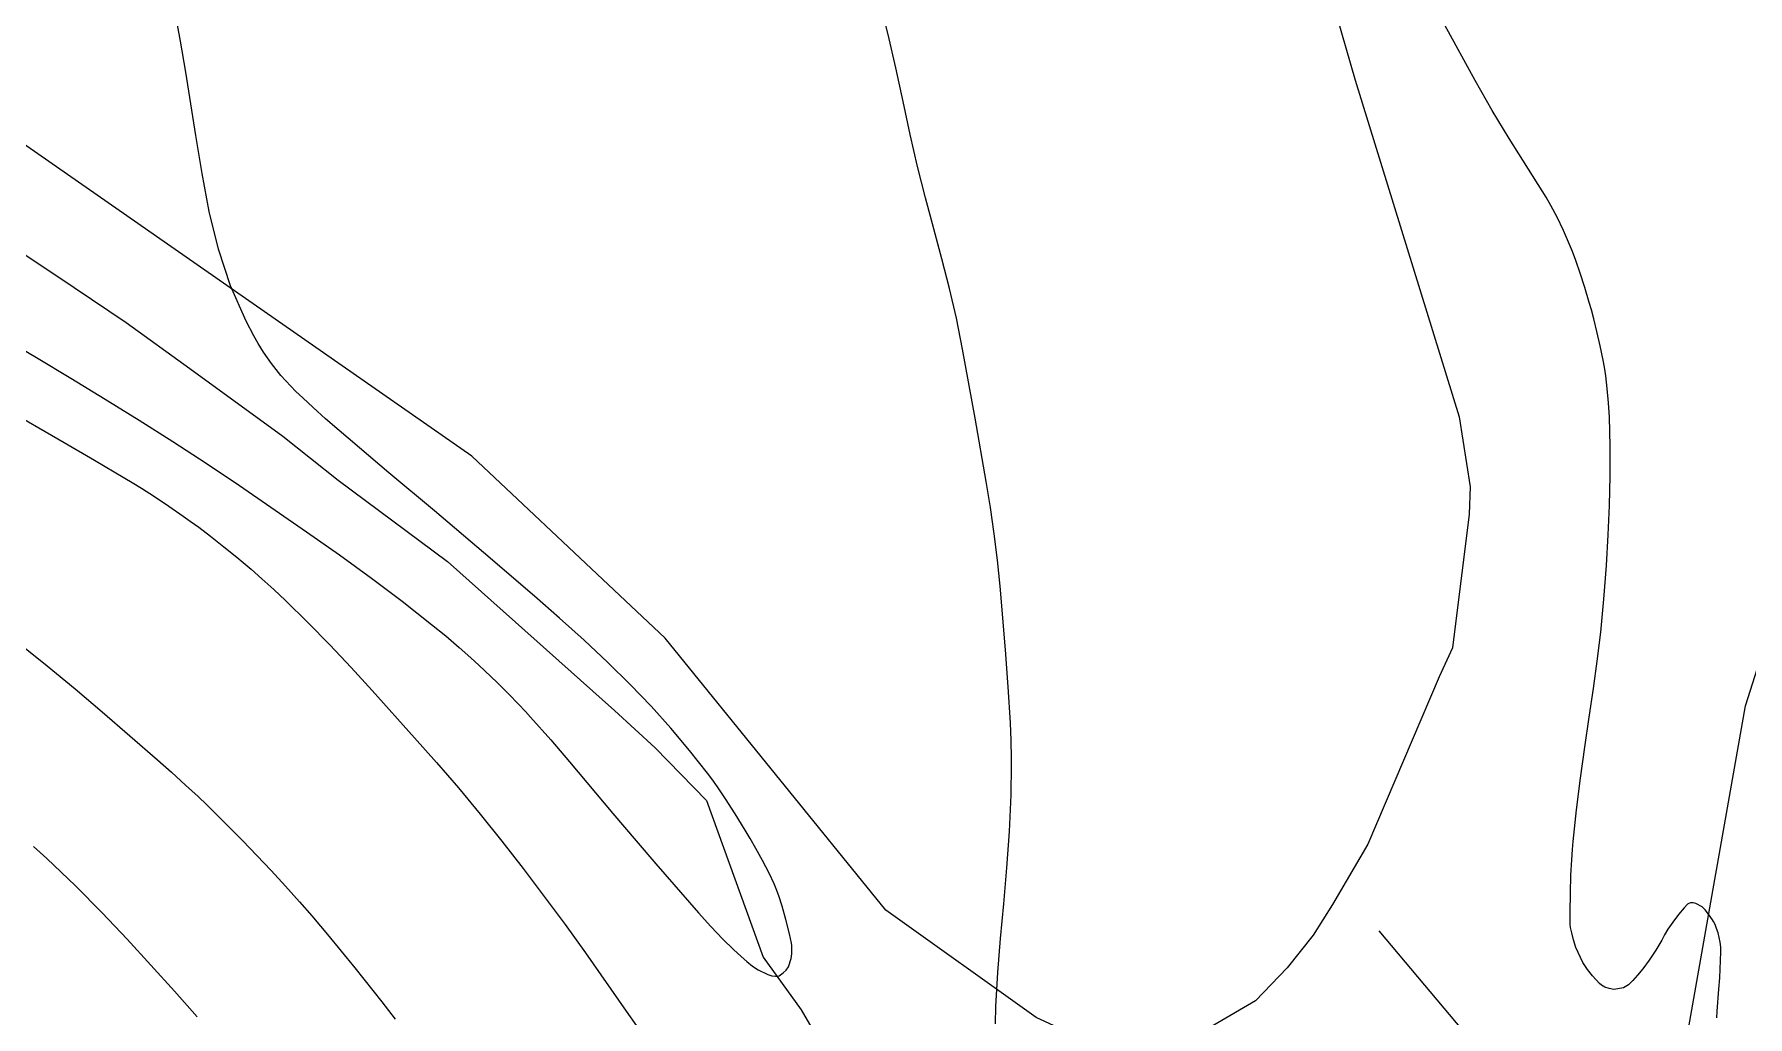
# Model space of a CAD drawing. Header units: millimetres. Extents: x 156921 to 159642, y 477538 to 479586.
# Drawn here: x 157432.76 to 157465.52, y 479363.79 to 479382.57 of the extents above; entities that cross this region are included whole.
import ezdxf

# ---------------------------------------------------------------- set-up
doc = ezdxf.new("R2010")
doc.units = ezdxf.units.MM
doc.header["$MEASUREMENT"] = 0
doc.linetypes.add('AM4', pattern=[4, 0, -4])
doc.layers.add('A0013115', color=16, linetype='Continuous', lineweight=0, transparency=0.6)
for name, color, linetype, transparency in [('D0025111', 66, 'AM4', 0.6), ('E0022112', 146, 'Continuous', 0.6), ('F0017111', 94, 'Continuous', 0.6)]:
    doc.layers.add(name, color=color, linetype=linetype, transparency=transparency)

msp = doc.modelspace()

# ---------------------------------------------------------------- linework, layer by layer
at = {"layer": 'A0013115', "transparency": 33554521, "flags": 128}
msp.add_lwpolyline([(157458.471, 479365.43), (157461.661, 479361.633), (157463.325, 479359.412), (157464.153, 479357.413), (157464.797, 479354.83), (157465.519, 479350.056), (157466.019, 479345.496)], dxfattribs=at)
msp.add_lwpolyline([(157458.471, 479365.43), (157461.661, 479361.633), (157463.325, 479359.412), (157464.153, 479357.413), (157464.797, 479354.83), (157465.519, 479350.056), (157466.019, 479345.496)], dxfattribs=at)
at = {"layer": 'D0025111', "linetype": 'Continuous', "transparency": 33554521, "flags": 128}
msp.add_lwpolyline([(157456.091, 479388.358), (157458.015, 479381.692), (157460.006, 479375.252), (157460.215, 479373.919), (157460.199, 479373.394), (157459.879, 479370.836), (157459.624, 479370.285), (157458.262, 479367.085), (157457.581, 479365.933), (157457.216, 479365.344), (157456.719, 479364.723), (157456.112, 479364.09), (157454.44, 479363.117), (157453.597, 479363.114), (157452.907, 479363.339), (157452.511, 479363.496), (157451.921, 479363.773), (157449.043, 479365.827), (157444.823, 479371.021), (157441.131, 479374.504), (157432.47, 479380.531), (157428.352, 479384.47)], dxfattribs=at)
msp.add_lwpolyline([(157456.091, 479388.358), (157458.015, 479381.692), (157460.006, 479375.252), (157460.215, 479373.919), (157460.199, 479373.394), (157459.879, 479370.836), (157459.624, 479370.285), (157458.262, 479367.085), (157457.581, 479365.933), (157457.216, 479365.344), (157456.719, 479364.723), (157456.112, 479364.09), (157454.44, 479363.117), (157453.597, 479363.114), (157452.907, 479363.339), (157452.511, 479363.496), (157451.921, 479363.773), (157449.043, 479365.827), (157444.823, 479371.021), (157441.131, 479374.504), (157432.47, 479380.531), (157428.352, 479384.47)], dxfattribs=at)
at = {"layer": 'E0022112', "transparency": 33554521, "flags": 128}
for points in [[(157452.643, 479354.191), (157457.076, 479356.733), (157460.256, 479358.884), (157461.29, 479359.603), (157463.101, 479361.333), (157464.361, 479363.38), (157465.48, 479369.73), (157466.203, 479371.99), (157466.492, 479372.941), (157469.117, 479377.124), (157471.734, 479379.592), (157474.862, 479381.878), (157479.687, 479384.164), (157488.076, 479386.794), (157499.38, 479390.602), (157505.555, 479392.175)], [(157452.643, 479354.191), (157457.076, 479356.733), (157460.256, 479358.884), (157461.29, 479359.603), (157463.101, 479361.333), (157464.361, 479363.38), (157465.48, 479369.73), (157466.203, 479371.99), (157466.492, 479372.941), (157469.117, 479377.124), (157471.734, 479379.592), (157474.862, 479381.878), (157479.687, 479384.164), (157488.076, 479386.794), (157499.38, 479390.602), (157505.555, 479392.175)], [(157426.09, 479383.112), (157428.262, 479381.421), (157431.103, 479379.333), (157433.193, 479377.95), (157434.516, 479377.055), (157435.737, 479376.176), (157437.513, 479374.885), (157438.571, 479374.045), (157440.66, 479372.492), (157443.855, 479369.641), (157444.634, 479368.926), (157445.617, 479367.919), (157446.699, 479364.927), (157447.426, 479363.917), (157450.023, 479359.462), (157452.464, 479354.662), (157454.239, 479349.977), (157455.325, 479343.776), (157456.173, 479338.683), (157456.675, 479336.02), (157456.91, 479335.336), (157457.36, 479333.383), (157459.409, 479326.808)], [(157426.09, 479383.112), (157428.262, 479381.421), (157431.103, 479379.333), (157433.193, 479377.95), (157434.516, 479377.055), (157435.737, 479376.176), (157437.513, 479374.885), (157438.571, 479374.045), (157440.66, 479372.492), (157443.855, 479369.641), (157444.634, 479368.926), (157445.617, 479367.919), (157446.699, 479364.927), (157447.426, 479363.917), (157450.023, 479359.462), (157452.464, 479354.662), (157454.239, 479349.977), (157455.325, 479343.776), (157456.173, 479338.683), (157456.675, 479336.02), (157456.91, 479335.336), (157457.36, 479333.383), (157459.409, 479326.808)]]:
    msp.add_lwpolyline(points, dxfattribs=at)
at = {"layer": 'F0017111', "transparency": 33554521, "flags": 128}
for points in [[(157451.143, 479363.655), (157451.147, 479363.981), (157451.183, 479364.632), (157451.239, 479365.282), (157451.302, 479365.943), (157451.359, 479366.631), (157451.406, 479367.331), (157451.437, 479368.032), (157451.443, 479368.208), (157451.447, 479368.425), (157451.447, 479368.727), (157451.44, 479369.069), (157451.426, 479369.407), (157451.385, 479370.091), (157451.333, 479370.798), (157451.227, 479372.015), (157451.176, 479372.515), (157451.117, 479373.018), (157451.047, 479373.521), (157450.965, 479374.021), (157450.75, 479375.229), (157450.512, 479376.545), (157450.393, 479377.139), (157450.261, 479377.709), (157450.116, 479378.273), (157449.961, 479378.85), (157449.803, 479379.438), (157449.652, 479380.038), (157449.509, 479380.652), (157449.373, 479381.283), (157449.237, 479381.923), (157449.089, 479382.563), (157448.929, 479383.192)], [(157451.143, 479363.655), (157451.147, 479363.981), (157451.183, 479364.632), (157451.239, 479365.282), (157451.302, 479365.943), (157451.359, 479366.631), (157451.406, 479367.331), (157451.437, 479368.032), (157451.443, 479368.208), (157451.447, 479368.425), (157451.447, 479368.727), (157451.44, 479369.069), (157451.426, 479369.407), (157451.385, 479370.091), (157451.333, 479370.798), (157451.227, 479372.015), (157451.176, 479372.515), (157451.117, 479373.018), (157451.047, 479373.521), (157450.965, 479374.021), (157450.75, 479375.229), (157450.512, 479376.545), (157450.393, 479377.139), (157450.261, 479377.709), (157450.116, 479378.273), (157449.961, 479378.85), (157449.803, 479379.438), (157449.652, 479380.038), (157449.509, 479380.652), (157449.373, 479381.283), (157449.237, 479381.923), (157449.089, 479382.563), (157448.929, 479383.192)], [(157431.486, 479377.163), (157432.804, 479376.387), (157433.46, 479375.994), (157434.117, 479375.594), (157434.77, 479375.189), (157435.412, 479374.783), (157436.05, 479374.369), (157436.689, 479373.94), (157437.967, 479373.059), (157438.597, 479372.614), (157439.208, 479372.173), (157439.797, 479371.732), (157440.36, 479371.288), (157440.63, 479371.066), (157440.889, 479370.843), (157441.11, 479370.649), (157441.262, 479370.51), (157441.379, 479370.399), (157441.61, 479370.177), (157441.833, 479369.956), (157442.021, 479369.763), (157442.151, 479369.625), (157442.252, 479369.515), (157442.639, 479369.081), (157442.996, 479368.661), (157443.821, 479367.675), (157444.268, 479367.148), (157444.645, 479366.711), (157445.461, 479365.775), (157445.697, 479365.512), (157445.93, 479365.269), (157446.132, 479365.07), (157446.275, 479364.938), (157446.388, 479364.841), (157446.497, 479364.752), (157446.601, 479364.681), (157446.787, 479364.592), (157446.867, 479364.571), (157446.933, 479364.563), (157446.98, 479364.564), (157447.006, 479364.572), (157447.082, 479364.627), (157447.137, 479364.677), (157447.181, 479364.74), (157447.233, 479364.902), (157447.244, 479364.993), (157447.247, 479365.078), (157447.244, 479365.149), (157447.238, 479365.196), (157447.199, 479365.375), (157447.134, 479365.648), (157447.063, 479365.898), (157446.998, 479366.1), (157446.949, 479366.23), (157446.908, 479366.325), (157446.811, 479366.532), (157446.687, 479366.772), (157446.558, 479367.006), (157446.451, 479367.192), (157446.354, 479367.355), (157446.163, 479367.666), (157445.979, 479367.952), (157445.822, 479368.184), (157445.714, 479368.334), (157445.631, 479368.444), (157445.289, 479368.879), (157444.933, 479369.304), (157444.557, 479369.724), (157444.156, 479370.141), (157443.729, 479370.56), (157443.277, 479370.983), (157442.805, 479371.406), (157442.323, 479371.828), (157441.349, 479372.663), (157440.413, 479373.456), (157439.542, 479374.184), (157438.59, 479374.991), (157438.333, 479375.215), (157438.093, 479375.431), (157437.896, 479375.615), (157437.766, 479375.741), (157437.668, 479375.839), (157437.572, 479375.94), (157437.478, 479376.046), (157437.297, 479376.275), (157437.145, 479376.491), (157437.042, 479376.658), (157436.963, 479376.801), (157436.816, 479377.081), (157436.514, 479377.756), (157436.284, 479378.459), (157436.109, 479379.178), (157435.971, 479379.905), (157435.851, 479380.635), (157435.657, 479381.843), (157435.557, 479382.435), (157435.443, 479383.057)], [(157431.486, 479377.163), (157432.804, 479376.387), (157433.46, 479375.994), (157434.117, 479375.594), (157434.77, 479375.189), (157435.412, 479374.783), (157436.05, 479374.369), (157436.689, 479373.94), (157437.967, 479373.059), (157438.597, 479372.614), (157439.208, 479372.173), (157439.797, 479371.732), (157440.36, 479371.288), (157440.63, 479371.066), (157440.889, 479370.843), (157441.11, 479370.649), (157441.262, 479370.51), (157441.379, 479370.399), (157441.61, 479370.177), (157441.833, 479369.956), (157442.021, 479369.763), (157442.151, 479369.625), (157442.252, 479369.515), (157442.639, 479369.081), (157442.996, 479368.661), (157443.821, 479367.675), (157444.268, 479367.148), (157444.645, 479366.711), (157445.461, 479365.775), (157445.697, 479365.512), (157445.93, 479365.269), (157446.132, 479365.07), (157446.275, 479364.938), (157446.388, 479364.841), (157446.497, 479364.752), (157446.601, 479364.681), (157446.787, 479364.592), (157446.867, 479364.571), (157446.933, 479364.563), (157446.98, 479364.564), (157447.006, 479364.572), (157447.082, 479364.627), (157447.137, 479364.677), (157447.181, 479364.74), (157447.233, 479364.902), (157447.244, 479364.993), (157447.247, 479365.078), (157447.244, 479365.149), (157447.238, 479365.196), (157447.199, 479365.375), (157447.134, 479365.648), (157447.063, 479365.898), (157446.998, 479366.1), (157446.949, 479366.23), (157446.908, 479366.325), (157446.811, 479366.532), (157446.687, 479366.772), (157446.558, 479367.006), (157446.451, 479367.192), (157446.354, 479367.355), (157446.163, 479367.666), (157445.979, 479367.952), (157445.822, 479368.184), (157445.714, 479368.334), (157445.631, 479368.444), (157445.289, 479368.879), (157444.933, 479369.304), (157444.557, 479369.724), (157444.156, 479370.141), (157443.729, 479370.56), (157443.277, 479370.983), (157442.805, 479371.406), (157442.323, 479371.828), (157441.349, 479372.663), (157440.413, 479373.456), (157439.542, 479374.184), (157438.59, 479374.991), (157438.333, 479375.215), (157438.093, 479375.431), (157437.896, 479375.615), (157437.766, 479375.741), (157437.668, 479375.839), (157437.572, 479375.94), (157437.478, 479376.046), (157437.297, 479376.275), (157437.145, 479376.491), (157437.042, 479376.658), (157436.963, 479376.801), (157436.816, 479377.081), (157436.514, 479377.756), (157436.284, 479378.459), (157436.109, 479379.178), (157435.971, 479379.905), (157435.851, 479380.635), (157435.657, 479381.843), (157435.557, 479382.435), (157435.443, 479383.057)], [(157464.929, 479363.766), (157464.94, 479363.896), (157464.973, 479364.314), (157464.987, 479364.534), (157465.007, 479365.026), (157465.007, 479365.119), (157464.998, 479365.21), (157464.956, 479365.393), (157464.926, 479365.477), (157464.897, 479365.55), (157464.87, 479365.606), (157464.851, 479365.639), (157464.773, 479365.75), (157464.712, 479365.828), (157464.651, 479365.889), (157464.532, 479365.955), (157464.478, 479365.965), (157464.431, 479365.963), (157464.395, 479365.954), (157464.374, 479365.941), (157464.306, 479365.868), (157464.197, 479365.743), (157464.089, 479365.598), (157463.997, 479365.459), (157463.932, 479365.35), (157463.88, 479365.254), (157463.768, 479365.063), (157463.639, 479364.871), (157463.514, 479364.702), (157463.414, 479364.58), (157463.328, 479364.482), (157463.284, 479364.436), (157463.24, 479364.398), (157463.15, 479364.34), (157462.962, 479364.308), (157462.871, 479364.325), (157462.791, 479364.354), (157462.728, 479364.388), (157462.689, 479364.42), (157462.557, 479364.569), (157462.457, 479364.693), (157462.37, 479364.825), (157462.237, 479365.114), (157462.19, 479365.259), (157462.157, 479365.389), (157462.137, 479365.492), (157462.13, 479365.557), (157462.129, 479365.788), (157462.132, 479366.15), (157462.142, 479366.495), (157462.157, 479366.785), (157462.171, 479366.983), (157462.186, 479367.135), (157462.251, 479367.742), (157462.326, 479368.348), (157462.408, 479368.943), (157462.493, 479369.514), (157462.575, 479370.061), (157462.647, 479370.585), (157462.711, 479371.137), (157462.77, 479371.769), (157462.82, 479372.411), (157462.856, 479372.996), (157462.88, 479373.557), (157462.892, 479374.124), (157462.891, 479374.691), (157462.878, 479375.249), (157462.863, 479375.525), (157462.837, 479375.799), (157462.808, 479376.037), (157462.782, 479376.205), (157462.756, 479376.339), (157462.702, 479376.609), (157462.64, 479376.883), (157462.581, 479377.125), (157462.534, 479377.301), (157462.494, 479377.442), (157462.41, 479377.724), (157462.319, 479378.002), (157462.235, 479378.243), (157462.171, 479378.413), (157462.117, 479378.548), (157462.003, 479378.814), (157461.877, 479379.074), (157461.759, 479379.297), (157461.668, 479379.452), (157461.59, 479379.574), (157460.959, 479380.575), (157460.637, 479381.11), (157460.311, 479381.686), (157459.733, 479382.74)], [(157464.929, 479363.766), (157464.94, 479363.896), (157464.973, 479364.314), (157464.987, 479364.534), (157465.007, 479365.026), (157465.007, 479365.119), (157464.998, 479365.21), (157464.956, 479365.393), (157464.926, 479365.477), (157464.897, 479365.55), (157464.87, 479365.606), (157464.851, 479365.639), (157464.773, 479365.75), (157464.712, 479365.828), (157464.651, 479365.889), (157464.532, 479365.955), (157464.478, 479365.965), (157464.431, 479365.963), (157464.395, 479365.954), (157464.374, 479365.941), (157464.306, 479365.868), (157464.197, 479365.743), (157464.089, 479365.598), (157463.997, 479365.459), (157463.932, 479365.35), (157463.88, 479365.254), (157463.768, 479365.063), (157463.639, 479364.871), (157463.514, 479364.702), (157463.414, 479364.58), (157463.328, 479364.482), (157463.284, 479364.436), (157463.24, 479364.398), (157463.15, 479364.34), (157462.962, 479364.308), (157462.871, 479364.325), (157462.791, 479364.354), (157462.728, 479364.388), (157462.689, 479364.42), (157462.557, 479364.569), (157462.457, 479364.693), (157462.37, 479364.825), (157462.237, 479365.114), (157462.19, 479365.259), (157462.157, 479365.389), (157462.137, 479365.492), (157462.13, 479365.557), (157462.129, 479365.788), (157462.132, 479366.15), (157462.142, 479366.495), (157462.157, 479366.785), (157462.171, 479366.983), (157462.186, 479367.135), (157462.251, 479367.742), (157462.326, 479368.348), (157462.408, 479368.943), (157462.493, 479369.514), (157462.575, 479370.061), (157462.647, 479370.585), (157462.711, 479371.137), (157462.77, 479371.769), (157462.82, 479372.411), (157462.856, 479372.996), (157462.88, 479373.557), (157462.892, 479374.124), (157462.891, 479374.691), (157462.878, 479375.249), (157462.863, 479375.525), (157462.837, 479375.799), (157462.808, 479376.037), (157462.782, 479376.205), (157462.756, 479376.339), (157462.702, 479376.609), (157462.64, 479376.883), (157462.581, 479377.125), (157462.534, 479377.301), (157462.494, 479377.442), (157462.41, 479377.724), (157462.319, 479378.002), (157462.235, 479378.243), (157462.171, 479378.413), (157462.117, 479378.548), (157462.003, 479378.814), (157461.877, 479379.074), (157461.759, 479379.297), (157461.668, 479379.452), (157461.59, 479379.574), (157460.959, 479380.575), (157460.637, 479381.11), (157460.311, 479381.686), (157459.733, 479382.74)], [(157432.165, 479375.44), (157433.331, 479374.767), (157433.914, 479374.429), (157434.492, 479374.085), (157434.636, 479373.999), (157434.813, 479373.888), (157435.058, 479373.73), (157435.334, 479373.546), (157435.606, 479373.358), (157435.741, 479373.263), (157435.906, 479373.143), (157436.133, 479372.971), (157436.387, 479372.772), (157436.635, 479372.57), (157436.758, 479372.468), (157436.908, 479372.34), (157437.113, 479372.16), (157437.341, 479371.953), (157437.564, 479371.746), (157437.995, 479371.326), (157438.414, 479370.898), (157438.822, 479370.463), (157439.223, 479370.021), (157440.035, 479369.116), (157440.451, 479368.648), (157440.87, 479368.162), (157441.287, 479367.662), (157441.7, 479367.146), (157442.109, 479366.62), (157442.513, 479366.089), (157442.912, 479365.551), (157443.304, 479365.006), (157444.082, 479363.894), (157444.476, 479363.331)], [(157432.165, 479375.44), (157433.331, 479374.767), (157433.914, 479374.429), (157434.492, 479374.085), (157434.636, 479373.999), (157434.813, 479373.888), (157435.058, 479373.73), (157435.334, 479373.546), (157435.606, 479373.358), (157435.741, 479373.263), (157435.906, 479373.143), (157436.133, 479372.971), (157436.387, 479372.772), (157436.635, 479372.57), (157436.758, 479372.468), (157436.908, 479372.34), (157437.113, 479372.16), (157437.341, 479371.953), (157437.564, 479371.746), (157437.995, 479371.326), (157438.414, 479370.898), (157438.822, 479370.463), (157439.223, 479370.021), (157440.035, 479369.116), (157440.451, 479368.648), (157440.87, 479368.162), (157441.287, 479367.662), (157441.7, 479367.146), (157442.109, 479366.62), (157442.513, 479366.089), (157442.912, 479365.551), (157443.304, 479365.006), (157444.082, 479363.894), (157444.476, 479363.331)], [(157432.458, 479370.934), (157433.008, 479370.496), (157433.541, 479370.057), (157434.063, 479369.613), (157435.117, 479368.699), (157435.386, 479368.462), (157435.656, 479368.216), (157435.893, 479367.996), (157436.062, 479367.835), (157436.198, 479367.702), (157436.742, 479367.158), (157437.291, 479366.583), (157437.565, 479366.285), (157437.836, 479365.982), (157438.071, 479365.714), (157438.237, 479365.519), (157438.369, 479365.361), (157438.893, 479364.723), (157439.409, 479364.07), (157439.661, 479363.741)], [(157432.458, 479370.934), (157433.008, 479370.496), (157433.541, 479370.057), (157434.063, 479369.613), (157435.117, 479368.699), (157435.386, 479368.462), (157435.656, 479368.216), (157435.893, 479367.996), (157436.062, 479367.835), (157436.198, 479367.702), (157436.742, 479367.158), (157437.291, 479366.583), (157437.565, 479366.285), (157437.836, 479365.982), (157438.071, 479365.714), (157438.237, 479365.519), (157438.369, 479365.361), (157438.893, 479364.723), (157439.409, 479364.07), (157439.661, 479363.741)], [(157435.876, 479363.785), (157435.44, 479364.275), (157434.538, 479365.269), (157434.061, 479365.775), (157433.548, 479366.291), (157433.278, 479366.552), (157432.999, 479366.813), (157432.749, 479367.042)], [(157435.876, 479363.785), (157435.44, 479364.275), (157434.538, 479365.269), (157434.061, 479365.775), (157433.548, 479366.291), (157433.278, 479366.552), (157432.999, 479366.813), (157432.749, 479367.042)]]:
    msp.add_lwpolyline(points, dxfattribs=at)

doc.saveas('drawing.dxf')
